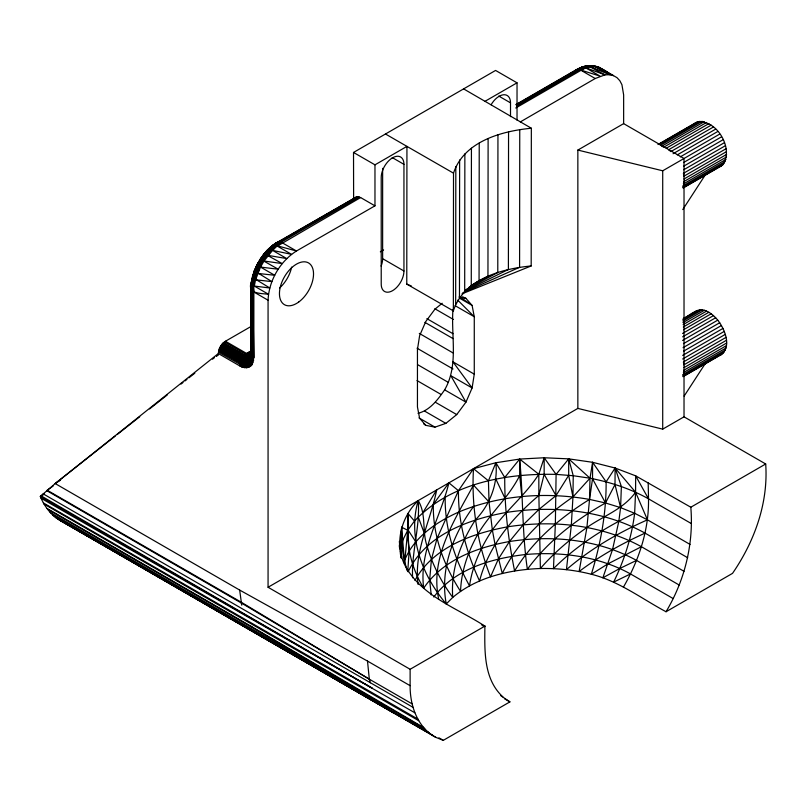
<?xml version="1.0" encoding="UTF-8"?>
<svg xmlns="http://www.w3.org/2000/svg" width="806" height="806" viewBox="0 0 806 806"><rect width="100%" height="100%" fill="white"/><g stroke="black" fill="none" stroke-linecap="round" stroke-linejoin="round"><path stroke-width="1.21" d="M222.234 344.011L243.543 356.312L251.331 354.257C246.968 356.917 246.565 363.093 248.792 367.274L251.26 355.043L251.684 283.662L252.57 276.911L257.084 264.6L252.52 276.277L250.958 287.399L251.15 360.232L250.535 366.267C247.321 368.735 242.898 367.727 239.654 365.843L218.345 353.542C218.557 348.645 221.297 343.87 225.448 341.24L250.535 326.762M412.581 577.771C411.403 551.909 420.329 526.6 418.213 500.576C407.453 537.179 422.415 575.937 446.262 603.956L452.75 597.397C441.366 581.952 432.369 564.714 427.109 546.226C421.79 531.295 426.646 514.53 418.213 500.576C399.937 518.097 393.288 547.183 407.211 569.328C424.903 597.609 458.191 608.762 484.89 626.111L410.123 669.282L268.066 587.262L268.066 300.205C268.892 280.599 279.914 261.507 296.477 250.998L374.971 205.842L374.971 164.837L353.522 152.455L495.579 70.434L517.029 82.827L517.029 120.104M463.611 88.892L531.345 128.235L531.184 265.95C501.403 268.811 463.692 279.128 453.355 310.884L406.768 284.095L406.939 146.38L385.48 133.998M452.962 309.433C450.927 336.102 458.815 365.39 444.64 389.852C437.91 399.544 430.061 410.274 418.022 413.327M453.355 310.884L453.516 173.169C463.853 141.413 501.564 131.096 531.345 128.235M455.662 304.194L455.823 166.479M459.46 297.726L459.632 160.011M464.689 291.601L464.861 153.886M471.429 148.213L471.268 285.929L469.142 287.127M423.734 423.916L425.77 425.346L434.988 427.14L445.859 423.362L456.73 414.586L465.949 402.154L472.104 387.958L474.271 374.155L474.271 316.738L472.104 305.434L465.949 298.351L462.553 296.779M479.227 143.075L479.056 280.79L472.638 284.578M488.114 138.572L487.952 276.287L470.684 286.16M497.947 134.783L497.786 272.499L465.747 289.676M508.556 131.761L508.395 269.476L464.84 290.966M519.749 129.565L519.588 267.28L462.876 292.709M691.125 523.447L648.508 498.843L635.672 475.852L635.571 492.214C623.441 509.301 603.412 515.83 586.919 527.507C569.852 539.305 553.964 552.795 540.383 568.512L538.871 495.489L544.161 474.291L544.171 457.758L568.714 458.856L592.591 462.301L615.119 468.024L635.672 475.852L690.813 507.226C693.845 543.707 684.778 580.391 666.038 611.744C641.546 598.596 618.736 581.055 591.332 574.255C574.708 569.983 557.53 568.19 540.383 568.512C509.412 569.691 476.981 577.025 452.75 597.397C450.604 569.792 460.508 542.871 475.349 519.981C490.028 504.818 498.128 483.872 495.871 462.735L519.658 459.067L544.171 457.758L556.1 474.391L555.354 523.95L553.47 568.633C576.834 545.34 604.984 527.436 634.644 513.271L647.45 519.83L690.067 544.433M684.032 571.323L641.415 546.72L608.107 563.767L591.332 574.255C600.551 544.342 606.384 513.21 606.112 481.827L615.119 468.024L635.571 492.214L647.45 519.83C618.373 532.685 590.546 548.775 566.447 569.63L571.323 525.19L572.955 496.949L568.683 475.369L568.714 458.856L589.992 478.21C610.364 482.179 630.373 488.607 648.508 498.843C649.072 530.005 638.856 560.372 623.421 587.141M687.689 557.732L645.072 533.129C621.829 543.597 599.483 556.14 579.131 571.514L586.919 527.507L589.529 499.408L592.541 478.784L592.591 462.301L606.112 481.827M225.448 341.24L246.757 353.542L250.313 354.499C245.971 357.199 245.014 363.224 246.757 367.748L250.626 358.882L251.069 329.15M673.121 598.546L630.504 573.943L613.638 582.123C624.136 560.442 631.713 537.229 634.644 513.271L620.59 507.629L615.008 484.557L615.119 468.024L621.376 486.512L620.59 507.629L618.847 521.21L612.55 549.501L602.888 577.801L619.824 568.472L636.528 560.402L679.146 585.005M401.731 556.916L401.61 527.225L407.735 530.267L409.146 550.931L407.745 571.555M400.119 549.702L402.929 539.849L407.735 530.267L414.465 521.069L407.957 513.493L407.735 530.267L404.481 564.069M620.59 507.629L605.487 502.984L589.529 499.408C560.019 517.754 532.736 540.977 514.591 570.96C508.415 540.201 504.566 508.898 504.737 477.484L495.871 462.735L488.446 480.819L489.02 501.987L492.345 529.935L495.035 544.463L502.259 573.489C517.704 541.672 544.08 516.686 572.955 496.949L573.237 475.721L568.714 458.856L556.1 474.391C506.067 473.162 450.171 483.086 414.465 521.069M401.126 557.893L401.227 555.546L401.499 557.933M634.644 513.271L635.571 492.214M574.88 70.857C581.66 65.84 591.352 63.956 599.291 67.442L617.003 77.668L619.834 80.711L621.93 84.69L623.643 94.917L623.643 123.63L684.022 158.49L684.022 416.833L765.7 463.984C768.43 503.115 754.456 541.451 732.533 573.358L666.038 611.744M683.075 188.03L721.43 165.885C735.858 151.004 716.423 117.344 696.324 122.391L657.968 144.536M683.075 376.664L721.43 354.519C731.193 346.57 725.45 331.498 719.687 322.753C716.312 317.917 712 313.534 706.56 311.106C698.107 306.774 690.53 315.015 683.538 318.41M400.199 548.453L401.61 527.225L404.39 560.422L407.07 570.527M224.34 341.996L245.649 354.297L247.996 354.126L251.26 352.282C245.346 354.479 241.316 360.715 242.122 367.022L245.971 364.372L250.777 354.942L247.654 363.98L244.52 367.657C242.999 362.005 245.77 355.386 251.371 353.189M239.654 365.843C239.825 359.043 245.054 353.481 251.119 351.023M250.958 353.038L249.84 360.373L251.956 364.745L250.535 366.267C248.238 362.821 247.825 357.612 251.049 354.59L243.714 358.821L241.76 358.851L220.451 346.55M374.971 205.842L360.625 197.561L357.068 196.614L276.126 243.352C258.917 252.883 253.165 273.546 253.86 292.004L253.86 357.642L251.956 364.745L250.958 354.046L250.958 287.399L253.296 275.249L257.416 264.63M251.835 282.856L250.958 287.399M251.119 352.937C251.966 359.103 246.374 362.589 241.034 360.242L219.726 347.94M592.591 462.301L589.992 478.21L589.529 499.408C546.125 491.791 500.294 494.904 459.349 511.77C436.237 522.006 412.581 537.753 403.766 562.588M253.296 275.249L251.351 281.989L251.684 283.662L253.165 285.304L254.293 286.059L269.778 287.994L252.923 277.607L254.595 270.131L252.762 275.723L250.958 288.407L251.26 355.043L253.86 357.642L252.741 291.228C250.112 272.106 260.801 252.711 276.831 242.586L357.068 196.614M252.228 280.488L252.651 278.392M423.039 512.394L436.691 489.907C430.515 521.361 413.549 551.626 418.113 584.491M636.528 560.402C598.133 539.264 552.271 534.912 509.442 541.521C477.233 547.385 442.665 559.787 423.694 588.178C418.767 550.669 440.368 517.926 448.912 482.854L458.453 490.703C458.02 521.986 466.503 552.735 479.56 580.975C488.416 546.458 512.032 517.966 538.871 495.489L538.811 474.25L544.171 457.758M260.519 259.23L257.013 264.7L260.509 267.078L278.221 269.214L260.519 259.23C255.18 268.569 250.958 279.43 251.865 290.361L252.741 356.867L253.648 360.363L251.099 357.088L251.14 353.582C249.82 358.398 246.495 363.073 242.022 365.43L218.456 352.061M251.14 353.582L250.626 358.882L253.003 362.76L251.865 355.99L251.361 282.815L254.595 270.131M260.791 259.995L260.338 259.562L264.338 253.94L268.559 249.225L276.831 242.586L272.337 245.629L263.733 254.867M252.762 275.723L252.57 276.911M251.865 285.455L251.26 286.402L251.643 281.203C246.314 293.958 259.875 293.213 268.499 294.261L254.293 286.059L255.573 279.793L271.874 281.606L254.545 270.897L257.084 264.6L259.693 260.57M254.424 270.463L257.084 264.6M408.179 571.746C425.649 534.761 468.457 519.437 506.087 512.475C552.926 505.251 603.079 510.007 645.072 533.129M414.949 580.451C432.993 547.173 472.387 533.381 507.528 526.832C552.644 519.86 600.954 524.454 641.415 546.72M504.737 477.484L519.658 459.067C523.195 495.69 522.006 532.746 527.366 569.298C547.737 541.39 575.615 519.92 605.487 502.984L615.008 484.557M250.777 354.942L248.913 358.358L247.825 358.982L243.714 358.821L220.884 345.794M353.945 199.102L355.184 197.349M250.998 354.559L249.789 357.421L249.84 360.373L247.462 362.267L244.248 362.559L240.45 361.672L219.141 349.371M219.303 348.897L242.455 362.075L246.576 359.275L250.857 354.862L246.142 360.907L242.132 363.768L218.718 350.801M495.871 462.735L473.495 468.659C471.349 505.503 477.021 542.468 490.522 576.844L498.36 559.062L509.442 541.521L523.235 524.777L539.023 509.352L555.989 495.63L568.683 475.369M448.912 482.854L433.326 504.375C432.671 535.426 443.844 565.51 460.538 591.322C461.264 571.031 468.054 551.647 477.918 534.056C490.189 513.251 508.868 497.332 519.679 475.53L519.658 459.067L538.811 474.25C525.693 494.864 506.319 510.027 492.345 529.935C481.061 546.831 472.457 565.59 469.515 585.821C454.534 558.749 444.65 528.303 445.194 497.101M682.783 209.55L705.784 174.136M684.133 396.099L705.784 362.771M473.686 506.37C453.174 534.076 439.683 569.197 446.262 603.956M250.857 354.862C249.719 358.146 245.739 358.428 243.211 356.695L221.902 344.394M261.809 257.95L260.338 259.562L263.894 254.061L264.993 254.021L282.271 263.592L264.015 261.013L260.509 267.078L255.573 279.793C256.63 268.71 260.348 257.013 268.559 249.225C272.418 246.555 276.901 239.422 282.271 242.797L296.477 250.998L274.987 245.185L273.063 245.236C260.338 256.842 252.006 272.962 251.865 290.361L251.865 355.99C252.842 362.569 245.286 366.932 240.087 362.791L218.779 350.489M258.766 262.776L260.116 260.922M433.809 597.034C455.037 568.673 492.063 558.316 525.744 554.488C561.46 551.465 598.828 556.362 630.504 573.943M267.985 249.497L263.693 254.374M260.147 259.29L263.018 255.754M265.98 252.359L267.622 249.991L274.574 245.044M572.955 496.949L589.992 478.21L573.237 475.721L556.1 474.391M359.395 196.976L281.042 242.213L272.559 250.384L264.015 261.013L270.272 249.366L277.707 242.082M358.196 196.654L279.843 241.891C265.023 254.071 253.175 271.501 252.741 291.228L252.741 356.867C253.507 362.72 247.734 368.292 242.022 365.43L240.027 363.103M500.687 695.598L509.916 701.875L443.29 740.341L435.935 737.399L60.621 520.777C51.161 515.487 44.38 506.359 40.3 496.466L55.191 483.56L218.345 353.542M579.192 68.802C589.388 61.659 602.374 67.684 610.817 74.757M251.049 354.59L242.989 360.413L220.008 347.315M216.532 356.202L218.486 354.62M442.232 303.257L434.988 309.111L425.77 321.544L419.604 335.739L417.448 349.542L417.448 406.959L419.604 418.264L425.77 425.346M435.935 737.399C417.448 727.697 409.942 705.452 410.123 685.684L367.506 661.081L239.654 590.063L55.191 483.56L115.167 436.147M117.132 434.585L139.75 416.712M149.584 408.934L167.285 394.94M181.048 384.059L183.012 382.507M184.987 380.946L186.952 379.394M188.916 377.843L194.82 373.178M212.512 359.184L214.477 357.632M216.451 356.071L218.416 354.519M41.297 495.73L44.28 493.514M694.792 123.52L696.324 122.391M694.792 312.164L696.324 311.025M516.676 106.16L579.796 69.729C583.01 66.777 587.443 64.833 591.745 66.455M53.156 486.038L47.151 490.209L240.853 601.981L369.319 679.176L411.937 703.779M279.843 241.891C263.774 252.52 250.344 272.025 253.86 292.004L268.066 300.205M281.042 242.213L276.126 245.548L272.559 250.384L268.559 249.225L261.859 259.834L257.668 273.405L274.715 275.279L260.509 267.078C263.381 256.842 269.033 246.958 278.725 241.85L271.36 249.769L268.066 255.391L286.765 258.585L272.559 250.384L291.55 254.343L277.345 246.142L360.625 197.561M55.191 483.56L60.47 480.195M516.575 105.213L582.244 67.089L584.713 67.382L604.953 74.887L609.437 74.706L613.497 75.643L593.951 65.931L589.478 66.112L579.796 69.729L576.461 69.598L515.739 104.659M520.283 121.938L595.231 78.514L604.953 74.887L588.168 65.83L576.461 69.598M374.971 164.837L406.939 146.38L453.516 173.169M485.071 101.274L517.029 82.827M516.535 104.548L577.479 69.356C581.569 66.505 586.486 66.314 591.211 65.679L599.291 67.442L602.888 70.394M515.739 108.004L581.025 70.313L589.478 66.112L592.591 65.659L595.13 66.586M380.321 251.825L383.596 249.941M268.066 587.262L577.852 408.41L577.852 150.077L623.643 123.63M250.102 355.668L248.097 356.443L245.639 356.061L223.02 343.134M41.328 495.871L44.411 494.088M658.562 144.435L698.067 121.635M659.51 144.627L700.001 121.253M660.527 145.261L702.086 121.273M704.283 121.676L661.666 146.289L663.942 147.075L706.56 122.472M666.26 148.244L708.877 123.63M711.194 125.152L668.577 149.755L670.098 150.974M670.854 151.588L713.471 126.985M673.06 153.724L715.678 129.121M677.272 154.883L717.753 131.509M680.264 156.868L719.687 134.108M577.852 150.077L662.713 170.791L721.43 136.889M683.548 162.55L722.962 139.791M683.77 166.137L724.251 142.763M683.73 169.754L725.279 145.765M726.035 148.737L683.417 173.34L683.871 176.232L726.478 151.629M684.022 178.992L726.639 154.389M726.478 156.979L683.871 181.582L683.417 183.949L726.035 159.346M682.662 186.065L725.279 161.452M682.702 187.254L724.251 163.265M683.468 187.556L722.962 164.756M683.075 318.924L698.067 310.27M682.954 319.73L700.001 309.897M682.904 320.979L702.086 309.907M682.974 322.622L704.283 310.32M683.125 324.637L706.56 311.106M683.307 327.035L708.877 312.275M683.498 329.775L711.194 313.786M682.581 333.462L713.471 315.62M682.642 336.827L715.678 317.755M682.601 340.444L717.753 320.143M683.468 343.658L719.687 322.753M683.075 347.668L721.43 325.523M683.548 351.184L722.962 328.425M682.702 355.396L724.251 331.397M682.662 359.002L725.279 334.399M726.035 337.371L683.417 361.975L683.871 364.866L726.478 340.263M684.022 367.627L726.639 343.024M726.478 345.613L683.871 370.216L683.417 372.594L726.035 347.98M682.662 374.699L725.279 350.096M682.702 375.898L724.251 351.91M683.468 376.2L722.962 353.391M577.852 408.41L662.713 429.135L684.022 416.833M690.813 507.226L765.7 463.984M249.185 354.449L251.361 353.209L249.185 354.449L244.571 355.224L223.262 342.923M247.996 354.126L251.271 352.282M246.757 353.542L251.129 351.094M271.803 246.273L275.602 244.339M251.331 354.257L244.611 357.36L242.596 357.532L221.287 345.23M577.479 69.356L582.244 67.089M575.958 70.344L578.114 69.316M578.597 69.407L583.463 67.089M588.521 66.636L589.841 66.011M719.687 166.651L721.43 165.885M719.687 355.285L721.43 354.519M461.999 293.827L531.184 265.95M575.585 70.102L578.295 69.135M593.951 65.931L585.962 67.966L600.168 76.167L579.796 69.729M250.162 355.103L247.996 355.305L245.649 354.297M595.231 66.505L590.748 66.676L609.437 74.706L595.231 66.505L597.992 66.868L599.352 68.006M585.609 66.173L587.554 66.485M482.451 625.647L484.89 626.111C484.658 650.371 483.348 678.934 502.853 696.847M459.037 297.001L465.949 298.351M600.037 68.57L601.478 68.883M481.414 624.751L484.89 626.111M406.768 284.095L411.372 286.009M60.621 520.777L115.661 552.191M592.843 66.495L591.211 65.679L588.168 65.83L584.713 67.382L581.025 70.313L595.231 78.514M41.076 498.269L414.798 712.756M596.591 66.576L599.17 68.077M498.783 96.075L510.51 102.846L510.51 116.648M392.23 157.573L403.947 164.343L403.947 270.987A16.07 9.279 -60 0 1 392.582 290.674A16.07 9.279 -60 0 1 381.218 284.115L381.218 177.461A16.07 9.279 -60 0 1 392.582 157.785A16.07 9.279 -60 0 1 403.947 164.343M459.319 298.049L472.104 305.434L459.894 296.82M382.638 168.353L382.638 258.686L403.947 270.987M455.088 305.665L474.271 316.738L457.748 300.124M434.877 308.769L453.405 319.468M426.858 318.632L453.002 333.734M424.893 322.36L453.153 338.661M474.271 374.155L452.962 361.844L472.104 387.958L450.796 375.656L465.949 402.154L444.64 389.852M417.045 348.212L452.992 368.967M417.558 364.614L448.055 382.225M417.004 380.563L440.963 394.396M435.421 402.285L456.73 414.586M424.55 411.06L445.859 423.362M418.999 417.911L434.988 427.14M504.546 698.782L509.916 701.875M46.698 490.612L240.954 602.777L369.319 679.176L370.468 682.763M43.121 493.826L413.075 707.366M40.3 496.466L372.181 688.153L40.985 495.791M43.343 502.904L417.911 719.113M47.161 508.526L251.22 626.373L423.553 727.506M47.846 509.382L251.925 627.209L382.084 704.041L380.936 702.903M50.133 512.425L424.702 728.644M438.938 737.833L443.29 740.341M55.241 517.18L428.54 732.453M56.128 517.815L429.326 733.097M58.707 519.507L433.296 735.677M419.291 333.392L452.972 352.897M43.846 503.931L418.687 720.695M52.874 515.306L385.923 707.849M117.837 553.45L393.318 712.786M244.571 355.224L245.639 356.061M488.446 480.819L473.495 468.659L458.453 490.703L437.054 538.468L431.442 559.344L429.648 580.048L431.21 594.919M243.543 356.312L244.611 357.36M489.02 501.987L473.495 485.061C454.715 519.981 429.638 557.611 438.736 599.281M239.765 364.362L242.122 367.022M242.596 357.532L243.714 358.821M251.22 626.373L251.925 627.209M240.45 361.672L242.132 363.768M241.76 358.851L242.989 360.413M241.034 360.242L242.455 362.075M407.957 513.493L407.997 529.905L415.805 541.823M544.161 474.291L555.989 495.63M592.541 478.784L605.487 502.984M423.694 588.178C412.944 570.688 407.181 550.478 407.997 529.905M495.962 479.278L505.161 498.682M418.213 516.978L424.299 533.24M239.654 590.063L241.729 605.195M401.841 543.647L404.39 560.422M240.853 601.981L240.944 602.767M519.679 475.53L521.855 496.506M367.506 661.081L369.319 679.176M399.343 541.38L399.897 547.324M400.209 550.911L400.471 554.518M648.195 482.623L648.508 498.843M401.227 555.546L401.257 557.883M399.373 544.896L399.393 547.234M353.522 152.455L353.622 199.042M662.713 170.791L662.713 429.135M410.123 669.282L410.123 685.684M491.106 104.76A16.07 9.279 -60 0 1 503.498 94.765A16.07 9.279 -60 0 1 510.51 102.846M382.638 258.686A16.07 9.279 -60 0 1 381.117 266.131M291.641 267.088A24.109 13.914 -60 0 1 279.581 287.964M298.704 302.038A24.109 13.914 -60 0 0 310.008 264.015A24.109 13.914 -60 0 0 280.74 285.374A24.109 13.914 -60 0 0 298.704 302.038"/></g></svg>
